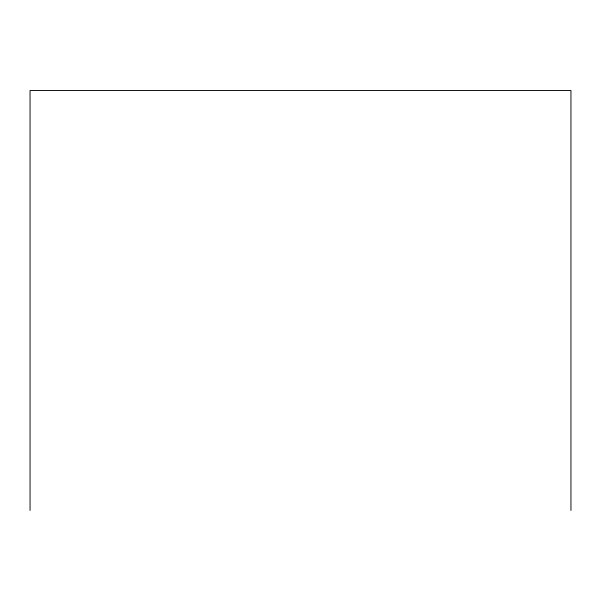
<?xml version="1.0" encoding="UTF-8"?>
<svg xmlns="http://www.w3.org/2000/svg" width="601" height="601" viewBox="0 0 601 601"><rect width="100%" height="100%" fill="white"/><g stroke="black" fill="none" stroke-linecap="round" stroke-linejoin="round"><path stroke-width="0.9" d="M570.95 510.474L570.95 90.526L30.05 90.526L30.05 510.474"/></g></svg>
